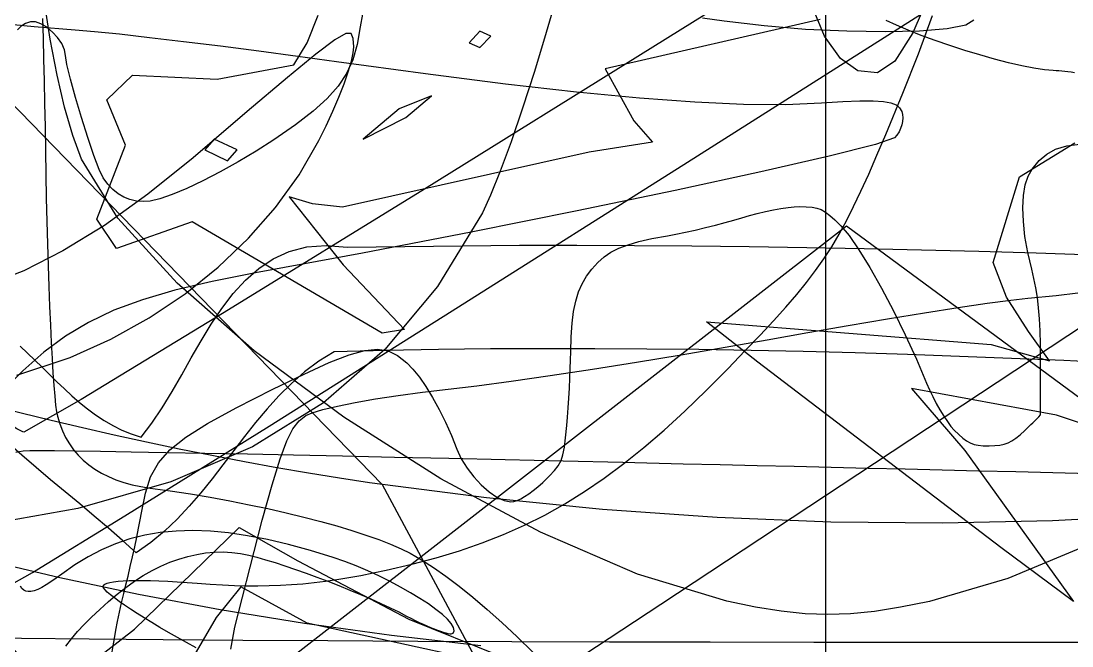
# Model space of a CAD drawing. Extents: x -75 to 75, y -75 to 75.
# Drawn here: x -26.06 to 8.11, y -52.89 to -32.56 of the extents above; entities that cross this region are included whole.
import ezdxf

# ---------------------------------------------------------------- set-up
doc = ezdxf.new("R2010")
doc.units = 0
for name, color, linetype in [('butterfly', 7, 'CONTINUOUS'), ('cat', 7, 'CONTINUOUS'), ('crosshair', 7, 'CONTINUOUS'), ('crown', 7, 'CONTINUOUS'), ('darth', 7, 'CONTINUOUS'), ('heart', 7, 'CONTINUOUS'), ('hellokitty', 7, 'CONTINUOUS'), ('ironman', 7, 'CONTINUOUS'), ('jackskellington', 7, 'CONTINUOUS'), ('nes', 7, 'CONTINUOUS'), ('skullbones', 7, 'CONTINUOUS'), ('star', 7, 'CONTINUOUS'), ('stormtrooper', 7, 'CONTINUOUS'), ('thundercats', 7, 'CONTINUOUS'), ('wolf', 7, 'CONTINUOUS')]:
    doc.layers.add(name, color=color, linetype=linetype)

msp = doc.modelspace()

# ---------------------------------------------------------------- linework, layer by layer
at = {"layer": 'butterfly', "color": 7}
for points in [[(-8.606167, -31.637279), (-8.98262, -32.936828), (-9.369595, -34.202284), (-9.755577, -35.398963), (-10.129051, -36.492122), (-10.478501, -37.447049), (-10.792413, -38.229002), (-11.059271, -38.803296), (-12.515298, -41.193408), (-14.22791, -43.24903), (-16.225612, -44.984951), (-18.536911, -46.41593), (-21.190314, -47.556757), (-24.214328, -48.422164), (-27.637458, -49.026909)], [(3.503743, -31.598332), (2.932381, -32.950657), (2.350522, -33.864633), (1.784217, -34.246), (1.150087, -34.182387), (0.577656, -33.786825), (0.065741, -33.055869), (-0.386836, -31.986049)], [(-26.189707, -44.08342), (-24.455947, -43.511807), (-23.140034, -42.912847), (-21.893443, -42.217141), (-20.7252, -41.43262), (-19.644338, -40.567157), (-18.659884, -39.628599), (-17.78087, -38.624876), (-17.016325, -37.563889), (-16.375278, -36.453486), (-16.139768, -35.973878), (-15.921743, -35.497261), (-15.725856, -35.036166), (-15.556758, -34.603096), (-15.4191, -34.21061), (-15.317534, -33.871153), (-15.25671, -33.597312), (-15.241281, -33.401591), (-15.259812, -33.128287), (-15.32417, -32.96838), (-15.50212, -32.968662), (-15.861429, -33.17587), (-16.469862, -33.636824), (-17.395187, -34.398287), (-18.705168, -35.507054), (-20.467573, -37.009915), (-21.936827, -38.197732), (-23.350092, -39.209471), (-24.6982, -40.040954), (-25.971983, -40.688118), (-27.16227, -41.146813)]]:
    msp.add_lwpolyline(points, dxfattribs=at)
at = {"layer": 'cat', "color": 7}
msp.add_lwpolyline([(8.689045, -47.288138), (7.487575, -47.259408), (6.286106, -47.230678), (5.084638, -47.201948), (3.883168, -47.173217), (2.681696, -47.144459), (1.480228, -47.115729), (0.278757, -47.086998), (-0.922711, -47.058268), (-2.124179, -47.029538), (-3.32565, -47.000808), (-4.52712, -46.972078), (-6.495872, -46.925426), (-8.430019, -46.880412), (-10.318666, -46.837204), (-12.150921, -46.796027), (-13.915882, -46.757165), (-15.602674, -46.72073), (-17.200391, -46.687061), (-18.698135, -46.656299), (-20.085032, -46.628641), (-21.350161, -46.60437), (-22.482656, -46.583768), (-23.471605, -46.566835), (-24.306126, -46.554135), (-24.975317, -46.54595), (-25.468288, -46.541999), (-25.774155, -46.541999), (-25.992443, -46.558368), (-26.228378, -46.600645)], dxfattribs=at)
at = {"layer": 'crosshair', "color": 7}
msp.add_open_spline([(0.09992, 74.90009), (0.09992, 24.966696), (0.09992, -24.966701), (0.09992, -74.900096)], degree=3, dxfattribs=at)
at = {"layer": 'crown', "color": 7}
msp.add_lwpolyline([(11.367725, -52.782328), (5.941538, -52.778659), (-0.289862, -52.773014), (-3.652145, -52.768781), (-6.929647, -52.762008), (-10.104991, -52.752694), (-13.160801, -52.740841), (-16.079701, -52.727012), (-18.844314, -52.711208), (-21.437264, -52.693428), (-23.841175, -52.673954), (-26.038671, -52.652788), (-28.012374, -52.63021), (-29.74491, -52.606503), (-31.218903, -52.581668), (-32.416973, -52.555985), (-33.321749, -52.529456), (-33.91585, -52.502081), (-34.181923, -52.474141)], dxfattribs=at)
at = {"layer": 'darth', "color": 7}
for points in [[(-26.637686, -32.646788), (-25.627765, -32.741671), (-24.296822, -32.84519), (-23.673766, -32.899998), (-22.855455, -32.984552), (-21.87675, -33.094618), (-20.772512, -33.225936), (-19.577602, -33.374272), (-18.32688, -33.535393), (-17.055208, -33.705037), (-15.797445, -33.878998), (-12.903978, -34.274476), (-10.311164, -34.602024), (-8.000467, -34.863164), (-5.953352, -35.059534), (-4.151285, -35.192715), (-2.575728, -35.264286), (-1.208146, -35.275857), (-0.030005, -35.22898), (0.656093, -35.18549), (1.209151, -35.161219), (1.644185, -35.157832), (1.97621, -35.176741), (2.220243, -35.21978), (2.391299, -35.288473), (2.504393, -35.384485), (2.574542, -35.509368), (2.600865, -35.607835), (2.609387, -35.715588), (2.601067, -35.829182), (2.576866, -35.945091), (2.537743, -36.059842), (2.484658, -36.169881), (2.418571, -36.271791), (2.340442, -36.362018), (1.718399, -36.583082), (0.218506, -36.964252), (-2.002442, -37.472393), (-4.787649, -38.074345), (-7.980322, -38.736918), (-11.423665, -39.426951), (-14.960884, -40.111284), (-18.435183, -40.756754), (-19.839856, -41.031892), (-21.056517, -41.318207), (-22.11368, -41.62772), (-23.03986, -41.972426), (-23.863571, -42.36432), (-24.613329, -42.815424), (-25.317646, -43.337704), (-26.005039, -43.943184), (-26.814557, -44.737442)], [(4.917708, -32.533673), (4.658001, -32.696572), (4.046665, -32.814767), (3.151748, -32.887975), (2.041297, -32.915915), (0.783359, -32.898135), (-0.554019, -32.83455), (-1.902789, -32.724822), (-3.194904, -32.568612), (-3.90879, -32.469919)], [(-19.234442, -52.998002), (-19.104986, -52.27842), (-18.610623, -50.326825), (-18.214002, -48.802797), (-17.89578, -47.648508), (-17.636605, -46.806131), (-17.417134, -46.21781), (-17.218018, -45.825747), (-17.019909, -45.572086), (-16.803461, -45.398999), (-16.592606, -45.303862), (-16.24347, -45.198988), (-15.772602, -45.087454), (-15.196546, -44.972336), (-14.53185, -44.856709), (-13.795061, -44.743651), (-13.002724, -44.636237), (-12.171386, -44.537544), (-11.239864, -44.425304), (-10.119232, -44.274541), (-8.852011, -44.091859), (-7.480715, -43.883861), (-6.047864, -43.657152), (-4.595976, -43.418279), (-3.167567, -43.173903), (-1.805156, -42.930542), (-0.481294, -42.69246), (0.836631, -42.463182), (2.113846, -42.248242), (3.315581, -42.05317), (4.407065, -41.88347), (5.353528, -41.744729), (6.120197, -41.642424), (6.672305, -41.582113), (7.592238, -41.493806), (8.297228, -41.399882)]]:
    msp.add_lwpolyline(points, dxfattribs=at)
at = {"layer": 'heart', "color": 7}
msp.add_lwpolyline([(-58.605194, -3.937902), (-43.850264, -18.525263), (-38.682069, -23.146652), (-34.54575, -26.797902), (-14.322763, -47.638235), (-1.613943, -71.309624), (-0.352763, -74.890318), (0.855501, -73.602679), (7.963973, -57.410179), (19.420432, -41.508707), (23.874251, -37.275374), (29.606889, -31.895541), (31.150292, -30.413874), (33.381611, -28.314846), (41.310292, -21.59443), (48.00425, -15.711846), (67.248278, 6.751265)], dxfattribs=at)
at = {"layer": 'hellokitty', "color": 7}
for points in [[(-11.110478, -52.890588), (-14.018, -52.549381), (-16.842829, -52.156895), (-19.583065, -51.713665), (-22.236808, -51.22034), (-24.802157, -50.677486), (-27.27721, -50.085751), (-29.660068, -49.445727), (-31.948831, -48.75798), (-34.141593, -48.023158), (-36.236461, -47.241826), (-38.23153, -46.414632), (-40.124899, -45.542142), (-41.914668, -44.624976), (-43.598936, -43.663728), (-45.175802, -42.659016), (-46.643366, -41.611436), (-46.891908, -41.426383), (-47.141364, -41.246494), (-47.390115, -41.072758)], [(-27.004523, -45.06688), (-26.058346, -45.309224), (-25.07564, -45.55044), (-24.063175, -45.789002), (-23.027718, -46.023444), (-21.976042, -46.252213), (-20.914913, -46.473871), (-19.851103, -46.686864), (-18.79138, -46.889725), (-17.742515, -47.080902), (-16.711276, -47.258956), (-15.704433, -47.422335), (-14.728756, -47.56957), (-10.930908, -48.062584), (-7.160093, -48.439774), (-3.425162, -48.702043), (0.265036, -48.850295), (3.90165, -48.885488), (7.475832, -48.808554), (10.97873, -48.620368)]]:
    msp.add_lwpolyline(points, dxfattribs=at)
at = {"layer": 'ironman', "color": 7}
for points in [[(-26.086578, -43.140403), (-25.844016, -43.36381), (-25.604344, -43.593341), (-25.366246, -43.826739), (-25.128405, -44.061689), (-24.889503, -44.295934), (-24.648225, -44.52713), (-24.403253, -44.753021), (-24.153271, -44.971348), (-23.896961, -45.179769), (-23.633008, -45.375998), (-23.360094, -45.557806), (-23.076902, -45.722849), (-22.782117, -45.868843), (-22.474421, -45.9935), (-22.152497, -46.094564), (-21.801609, -45.639283), (-21.468953, -45.14308), (-21.148675, -44.616736), (-20.834923, -44.071002), (-20.521843, -43.516605), (-20.203581, -42.964353), (-19.874285, -42.424941), (-19.5281, -41.909152), (-19.159173, -41.427766), (-18.761651, -40.991506), (-18.329681, -40.611127), (-17.857409, -40.297409), (-17.338981, -40.061076), (-16.768544, -39.91291), (-16.140246, -39.863634), (-15.448231, -39.924029), (-13.583136, -39.892731), (-11.717393, -39.871282), (-9.851134, -39.859146), (-7.984489, -39.856042), (-6.11759, -39.861686), (-4.250569, -39.875233), (-2.383556, -39.896682), (-0.516684, -39.92544), (1.349916, -39.961057), (3.216114, -40.003164), (5.081777, -40.05134), (6.946774, -40.105131), (8.810974, -40.164116)], [(9.530805, -43.688902), (7.838051, -43.610077), (6.14496, -43.537405), (4.451568, -43.471224), (2.75791, -43.411901), (1.064021, -43.359831), (-0.630064, -43.315352), (-2.32431, -43.278861), (-4.018682, -43.250639), (-5.713146, -43.231166), (-7.407665, -43.220723), (-9.102206, -43.220723), (-10.796733, -43.229754), (-12.491211, -43.248946), (-14.185606, -43.27872), (-15.879882, -43.319445), (-16.376347, -43.628619), (-16.837983, -43.9742), (-17.269561, -44.351249), (-17.675854, -44.754799), (-18.061633, -45.179882), (-18.43167, -45.62156), (-18.790737, -46.074837), (-19.143605, -46.534774), (-19.495046, -46.996405), (-19.849832, -47.454762), (-20.212734, -47.904907), (-20.588524, -48.341843), (-20.981975, -48.760633), (-21.397857, -49.156336), (-21.840942, -49.523931), (-22.316003, -49.858534), (-22.760417, -49.456028), (-23.216333, -49.058349), (-23.680922, -48.663915), (-24.151354, -48.271175), (-24.624802, -47.878547), (-25.098436, -47.484452), (-25.569428, -47.087337), (-26.034948, -46.685622), (-26.492168, -46.277754)]]:
    msp.add_lwpolyline(points, dxfattribs=at)
at = {"layer": 'jackskellington', "color": 7}
for points in [[(-14.958842, -32.342665), (-15.030066, -32.756601), (-15.132336, -33.324375), (-15.275443, -33.821425), (-15.474475, -34.267477), (-15.744525, -34.682231), (-16.100682, -35.085414), (-16.558035, -35.496696), (-17.131676, -35.935834), (-17.836696, -36.422526), (-18.413228, -36.79283), (-19.001559, -37.144959), (-19.585255, -37.470784), (-20.14789, -37.762122), (-20.673033, -38.010816), (-21.144254, -38.208739), (-21.545124, -38.347677), (-21.859212, -38.419531), (-22.09015, -38.435335), (-22.309725, -38.419813), (-22.517878, -38.372625), (-22.714544, -38.293942), (-22.899667, -38.183762), (-23.073185, -38.042115), (-23.235038, -37.869056), (-23.385165, -37.664586), (-23.515539, -37.3945), (-23.69006, -36.936594), (-23.889863, -36.352253), (-24.096079, -35.702916), (-24.289842, -35.050023), (-24.452285, -34.454986), (-24.564542, -33.979244), (-24.607744, -33.684209), (-24.642685, -33.495487), (-24.73426, -33.297056), (-24.869573, -33.101279), (-25.035736, -32.920431), (-25.219857, -32.766817), (-25.409046, -32.652771), (-25.590409, -32.590598), (-25.751057, -32.59342), (-25.913831, -32.647437), (-26.051189, -32.726657), (-26.171153, -32.846488)], [(-23.090513, -53.0847), (-23.062765, -52.885621), (-23.023593, -52.647651), (-22.974806, -52.379681), (-22.91821, -52.090714), (-22.855613, -51.789639), (-22.788821, -51.485432), (-22.719643, -51.187038), (-22.649886, -50.903405), (-22.578782, -50.61647), (-22.505747, -50.308622), (-22.432858, -49.989485), (-22.362192, -49.668654), (-22.295828, -49.355726), (-22.235843, -49.060324), (-22.184315, -48.792072), (-22.143322, -48.560565), (-22.015756, -47.921078), (-21.844098, -47.388496), (-21.592378, -46.928926), (-21.224627, -46.508528), (-20.704873, -46.093407), (-19.997147, -45.649697), (-19.065478, -45.14356), (-17.873896, -44.5411), (-16.855426, -44.044332), (-16.039114, -43.672025), (-15.391549, -43.417573), (-14.879323, -43.274487), (-14.469027, -43.236133), (-14.127253, -43.295936), (-13.82059, -43.447376), (-13.515631, -43.68385), (-13.317529, -43.883833), (-13.108549, -44.142913), (-12.893339, -44.453075), (-12.676545, -44.806276), (-12.462815, -45.194557), (-12.256796, -45.609876), (-12.063135, -46.044272), (-11.886481, -46.489703), (-11.745462, -46.799358), (-11.559406, -47.103678), (-11.339684, -47.391601), (-11.097667, -47.651979), (-10.844724, -47.873806), (-10.592227, -48.045933), (-10.351545, -48.157354), (-10.13405, -48.19695), (-10.038517, -48.186508), (-9.931457, -48.15552), (-9.813766, -48.104522), (-9.686341, -48.034052), (-9.550079, -47.944672), (-9.405877, -47.836919), (-9.254631, -47.71133), (-9.097239, -47.568441), (-8.879529, -47.360048), (-8.713801, -47.18699), (-8.591199, -47.028212), (-8.502864, -46.862773), (-8.439939, -46.669676), (-8.393566, -46.427897), (-8.354889, -46.116464), (-8.315049, -45.714354), (-8.291348, -45.444409), (-8.268843, -45.146692), (-8.248055, -44.83097), (-8.229504, -44.507064), (-8.213714, -44.184738), (-8.201203, -43.873842), (-8.192494, -43.584113), (-8.188105, -43.325428), (-8.175569, -42.829958), (-8.145783, -42.39432), (-8.096918, -42.011288), (-8.027147, -41.673694), (-7.934644, -41.374397), (-7.817581, -41.106202), (-7.674131, -40.861938), (-7.502467, -40.634439), (-7.30611, -40.419132), (-7.102466, -40.237268), (-6.879348, -40.083513), (-6.624568, -39.952421), (-6.325939, -39.838657), (-5.971273, -39.736775), (-5.548383, -39.641412), (-5.045081, -39.54715), (-4.766427, -39.495249), (-4.461109, -39.432483), (-4.139051, -39.361278), (-3.810181, -39.284006), (-3.484424, -39.203092), (-3.171705, -39.120938), (-2.88195, -39.03994), (-2.625086, -38.96247), (-2.379385, -38.889515), (-2.121624, -38.821443), (-1.859487, -38.759778), (-1.600656, -38.705958), (-1.352813, -38.661536), (-1.123641, -38.627952), (-0.920822, -38.606785), (-0.752039, -38.599447), (-0.528485, -38.603116), (-0.343725, -38.617227), (-0.186255, -38.647256), (-0.04457, -38.698536), (0.092834, -38.776401), (0.237462, -38.886157), (0.400818, -39.03311), (0.594406, -39.222594), (0.862283, -39.540687), (1.181395, -40.002543), (1.537649, -40.582312), (1.91695, -41.254086), (2.305204, -41.992012), (2.688317, -42.770156), (3.052193, -43.562664), (3.38274, -44.343629), (3.475153, -44.558513), (3.580584, -44.779042), (3.695349, -44.998977), (3.815769, -45.212055), (3.938162, -45.412038), (4.058845, -45.592604), (4.174137, -45.747515), (4.280356, -45.870536), (4.425161, -46.01636), (4.554549, -46.132212), (4.675737, -46.22131), (4.795942, -46.286927), (4.922383, -46.332308), (5.062278, -46.3607), (5.222844, -46.375375), (5.411299, -46.379608), (5.597671, -46.375093), (5.758599, -46.359853), (5.900911, -46.33101), (6.031436, -46.285544), (6.157002, -46.220463), (6.284438, -46.132862), (6.420572, -46.019775), (6.572234, -45.878241), (6.636865, -45.815587), (6.701495, -45.752962), (6.766126, -45.690309), (6.830756, -45.627684), (6.895387, -45.56503), (6.960017, -45.502377), (7.024647, -45.439752), (7.089278, -45.377099), (7.088968, -45.148922), (7.088657, -44.920717), (7.088347, -44.692512), (7.088037, -44.464307), (7.087726, -44.236131), (7.087416, -44.007926), (7.087105, -43.779721), (7.086795, -43.551516), (7.082519, -43.07394), (7.070544, -42.642648), (7.050182, -42.250641), (7.020741, -41.890949), (6.981536, -41.556572), (6.931878, -41.240511), (6.871076, -40.935768), (6.798445, -40.63537), (6.670741, -40.089129), (6.580031, -39.570264), (6.526292, -39.084982), (6.5095, -38.639523), (6.529628, -38.240094), (6.586653, -37.892904), (6.680551, -37.604191), (6.811297, -37.380134), (7.045443, -37.104178), (7.285879, -36.891862), (7.572386, -36.73489), (7.944746, -36.624992), (8.44274, -36.553929)]]:
    msp.add_lwpolyline(points, dxfattribs=at)
at = {"layer": 'nes', "color": 7}
for points in [[(-57.410088, -6.919213), (-54.734169, -10.761555), (-51.695144, -15.157138), (-48.367521, -19.999479), (-44.825813, -25.182038), (-41.286814, -30.363949), (-37.966958, -35.20437), (-34.940212, -39.596905), (-32.280544, -43.435212), (-30.061922, -46.612922), (-28.35831, -49.023607), (-27.243676, -50.5609), (-26.791987, -51.118458), (-25.682153, -50.498896), (-22.681252, -48.662589), (-17.995512, -45.739726), (-11.831158, -41.86044), (-4.394416, -37.154893), (4.108486, -31.753301), (13.471324, -25.785796), (23.487872, -19.382541), (33.513742, -12.971186), (42.903301, -6.980455)], [(8.366077, -24.714594), (1.899719, -28.78294), (-5.514709, -33.414771), (-12.942803, -38.028004), (-19.450159, -42.040696), (-24.102374, -44.870764), (-25.965045, -45.936237), (-25.996679, -45.927771), (-26.046364, -45.905757), (-26.111569, -45.872032), (-26.189766, -45.827977), (-26.278425, -45.775032), (-26.375014, -45.714693), (-26.477004, -45.648427), (-26.581862, -45.577759)], [(9.125371, -42.044844), (1.690602, -46.956668), (-5.258445, -51.538941), (-11.568746, -55.691418), (-17.087277, -59.313796), (-21.661016, -62.305775), (-25.136937, -64.567081), (-27.362019, -65.997383), (-28.183236, -66.496465), (-28.601193, -65.986715), (-29.670522, -64.525764), (-31.319233, -62.216057), (-33.475346, -59.160014), (-36.066868, -55.46008), (-39.02182, -51.218675), (-42.268213, -46.538274), (-45.734063, -41.521294)]]:
    msp.add_lwpolyline(points, dxfattribs=at)
at = {"layer": 'skullbones', "color": 7}
for points in [[(-3.116652, -51.433559), (-6.016568, -50.55884), (-9.168227, -49.19342), (-12.406082, -47.450811), (-15.564587, -45.444522), (-18.478196, -43.288033), (-20.981362, -41.0948), (-22.908538, -38.978387), (-24.094179, -37.05222), (-24.377773, -36.285084), (-24.643199, -35.370515), (-24.888259, -34.321269), (-25.110758, -33.150188), (-25.308501, -31.870084)], [(8.852211, -49.512529), (6.026689, -50.696084), (3.478997, -51.444594), (2.531567, -51.631792), (1.686655, -51.765227), (0.910573, -51.844842), (0.169628, -51.870524), (-0.569869, -51.842302), (-1.34161, -51.760232), (-2.179285, -51.624116), (-3.116585, -51.433954), (-3.116594, -51.433954), (-3.116604, -51.433954), (-3.116614, -51.433954), (-3.116624, -51.433954), (-3.116634, -51.433954), (-3.116644, -51.433954), (-3.116654, -51.433954), (-3.116652, -51.433954)]]:
    msp.add_lwpolyline(points, dxfattribs=at)
at = {"layer": 'star', "color": 7}
msp.add_lwpolyline([(47.49093, -73.695502), (0.780248, -39.238596), (-45.095722, -74.904175), (-28.237284, -17.734166), (-74.804253, 16.935468), (-17.674481, 17.811548), (-0.578486, 74.904172), (17.871219, 18.275578), (75.004095, 18.891136), (29.276864, -16.983342), (47.49093, -73.695502)], dxfattribs=at)
at = {"layer": 'stormtrooper', "color": 7}
for points in [[(-25.360033, -32.48324), (-25.340955, -33.126058), (-25.322893, -33.803617), (-25.306007, -34.51191), (-25.290454, -35.246845), (-25.276391, -36.004358), (-25.263976, -36.780412), (-25.251146, -37.560192), (-25.235869, -38.328655), (-25.218341, -39.08137), (-25.19876, -39.813934), (-25.177328, -40.52186), (-25.154242, -41.200774), (-25.1297, -41.846216), (-25.103902, -42.453784), (-25.077046, -43.019019), (-25.049332, -43.537518), (-25.020958, -44.004821), (-24.992124, -44.416527), (-24.963027, -44.768204), (-24.933867, -45.055422), (-24.904843, -45.273721), (-24.876154, -45.418726), (-24.801984, -45.661917), (-24.71244, -45.892239), (-24.607552, -46.109635), (-24.487347, -46.314161), (-24.351855, -46.505705), (-24.201105, -46.684324), (-24.035125, -46.849932), (-23.853944, -47.002529), (-23.657591, -47.142116), (-23.446095, -47.268665), (-23.219485, -47.382118), (-22.977789, -47.482476), (-22.721036, -47.569711), (-22.449255, -47.643823), (-22.162475, -47.704755), (-21.860724, -47.752507), (-21.205484, -47.844511), (-20.552841, -47.945518), (-19.905869, -48.054767), (-19.267642, -48.171494), (-18.641233, -48.29491), (-18.029715, -48.424252), (-17.436161, -48.558731), (-16.863645, -48.697612), (-16.31524, -48.840078), (-15.794018, -48.985423), (-15.303055, -49.132799), (-14.845421, -49.281474), (-14.424192, -49.430685), (-14.04244, -49.579642), (-13.703238, -49.727582), (-13.40966, -49.873745), (-13.040303, -50.085807), (-12.651303, -50.335348), (-12.243138, -50.621888), (-11.816286, -50.944976), (-11.371227, -51.30416), (-10.90844, -51.698989), (-10.428402, -52.129011), (-9.931593, -52.593747), (-9.418491, -53.092744)], [(8.185106, -34.245379), (8.081096, -34.230422), (7.97785, -34.216875), (7.87615, -34.205022), (7.776778, -34.194862), (7.680517, -34.186677), (7.588149, -34.180468), (7.500455, -34.176517), (7.213316, -34.152528), (6.86865, -34.09964), (6.476196, -34.02121), (6.045695, -33.920513), (5.586887, -33.800795), (5.109512, -33.6653), (4.62331, -33.517302), (4.138022, -33.36002), (3.663387, -33.196726), (3.209146, -33.030695), (2.785039, -32.865143), (2.400805, -32.703317), (2.066186, -32.548518)], [(-24.60457, -52.891999), (-24.420348, -52.655102), (-24.221226, -52.42368), (-24.003929, -52.192173), (-23.765183, -51.954965), (-23.501714, -51.706468), (-23.21025, -51.441151), (-22.933669, -51.203351), (-22.653559, -50.983895), (-22.370442, -50.782952), (-22.084841, -50.60075), (-21.797278, -50.4374), (-21.508277, -50.293099), (-21.218359, -50.168018), (-20.928048, -50.062326), (-20.637867, -49.976192), (-20.348337, -49.909813), (-20.059982, -49.863331), (-19.773325, -49.837085), (-19.488888, -49.830876), (-19.207193, -49.845269), (-18.928764, -49.88018), (-18.654124, -49.935834), (-18.392781, -50.00337), (-18.107118, -50.084706), (-17.800652, -50.178574), (-17.4769, -50.283532), (-17.139378, -50.398255), (-16.791602, -50.521389), (-16.43709, -50.651578), (-16.079358, -50.78744), (-15.721922, -50.927648), (-15.3683, -51.070847), (-15.022009, -51.215656), (-14.686564, -51.360718), (-14.365482, -51.504679), (-14.062281, -51.646186), (-13.780476, -51.783882), (-13.523585, -51.916442), (-13.384976, -51.988944), (-13.248665, -52.057807), (-13.115423, -52.122718), (-12.986026, -52.183396), (-12.861246, -52.23953), (-12.741858, -52.290866), (-12.628634, -52.337094), (-12.522348, -52.37796), (-12.423775, -52.413124), (-12.333687, -52.442334), (-12.252859, -52.465194), (-12.182063, -52.481563), (-12.122074, -52.491159), (-12.073665, -52.493981), (-12.037609, -52.489183), (-12.014681, -52.476483), (-11.976676, -52.394046), (-11.996728, -52.289088), (-12.070433, -52.164374), (-12.193384, -52.022726), (-12.361176, -51.866912), (-12.569402, -51.699723), (-12.813659, -51.523955), (-13.089539, -51.342373), (-13.392637, -51.157744), (-13.718548, -50.972916), (-14.062866, -50.790629), (-14.421186, -50.613704), (-14.789101, -50.444907), (-15.162207, -50.287003), (-15.536097, -50.142816), (-15.906367, -50.01511), (-16.652789, -49.785466), (-17.364609, -49.590394), (-18.043676, -49.430036), (-18.691842, -49.304418), (-19.310956, -49.21374), (-19.902869, -49.158058), (-20.469431, -49.137456), (-21.012493, -49.152131), (-21.533904, -49.202169), (-22.035515, -49.287683), (-22.519177, -49.408784), (-22.98674, -49.565559), (-23.440053, -49.758147), (-23.880968, -49.986634), (-24.311335, -50.251161), (-24.733004, -50.551841), (-24.918026, -50.689198), (-25.088418, -50.807647), (-25.244563, -50.907215), (-25.386843, -50.987818), (-25.515642, -51.049483), (-25.631341, -51.092155), (-25.734322, -51.115862), (-25.824969, -51.120377), (-25.903663, -51.105984), (-25.970788, -51.072512), (-26.026726, -51.019963), (-26.071858, -50.948306)]]:
    msp.add_lwpolyline(points, dxfattribs=at)
at = {"layer": 'thundercats', "color": 7}
msp.add_lwpolyline([(-20.369317, -52.948359), (-20.676969, -52.780662), (-20.975995, -52.613982), (-21.264844, -52.449277), (-21.541971, -52.28762), (-21.805825, -52.130027), (-22.054859, -51.977486), (-22.287524, -51.831041), (-22.502272, -51.691736), (-22.697554, -51.560559), (-22.871822, -51.438526), (-23.023528, -51.326682), (-23.151123, -51.226041), (-23.253059, -51.137621), (-23.327787, -51.062437), (-23.37376, -51.001534), (-23.389429, -50.955898), (-23.375089, -50.917149), (-23.332707, -50.882492), (-23.263231, -50.851984), (-23.167613, -50.825737), (-23.046804, -50.803442), (-22.901754, -50.78538), (-22.733414, -50.771833), (-22.542735, -50.76252), (-22.330667, -50.75744), (-22.098161, -50.75744), (-21.846169, -50.761108), (-21.57564, -50.769293), (-21.287526, -50.781993), (-20.982778, -50.799208), (-20.662345, -50.82094), (-20.327179, -50.847186), (-19.9115, -50.878908), (-19.508878, -50.903461), (-19.117432, -50.920959), (-18.735281, -50.930837), (-18.360543, -50.933659), (-17.991335, -50.928297), (-17.625778, -50.915315), (-17.261988, -50.89443), (-16.898085, -50.865502), (-16.532188, -50.828418), (-16.162413, -50.783037), (-15.78688, -50.729246), (-15.403708, -50.666874), (-15.011013, -50.595839), (-14.606916, -50.515998), (-14.189534, -50.42724), (-13.35352, -50.231801), (-12.558135, -50.020586), (-11.798706, -49.790828), (-11.070558, -49.539764), (-10.369018, -49.264625), (-9.689412, -48.962676), (-9.027067, -48.631121), (-8.377309, -48.267195), (-7.735465, -47.86819), (-7.09686, -47.43131), (-6.45682, -46.95379), (-5.810673, -46.432892), (-5.153745, -45.865823), (-4.481362, -45.249845), (-3.788849, -44.582192), (-3.071534, -43.860098), (-2.524196, -43.295823), (-2.033197, -42.782065), (-1.592949, -42.310585), (-1.197862, -41.873056), (-0.842349, -41.461209), (-0.52082, -41.066719), (-0.227686, -40.681316), (0.04264, -40.296732), (0.295749, -39.904612), (0.537228, -39.496716), (0.772666, -39.064747), (1.007653, -38.600379), (1.247776, -38.095342), (1.498625, -37.54134), (1.765787, -36.930075), (2.054853, -36.253249), (2.608935, -34.914161), (3.113965, -33.62545), (3.571086, -32.381189)], dxfattribs=at)
at = {"layer": 'wolf', "color": 7}
for points in [[(-51.13618, -32.256418), (-44.645391, -30.617949), (-40.569114, -29.38904), (-40.773229, -30.792447), (-43.118608, -37.021176), (-43.816643, -41.318066), (-38.791436, -37.684709), (-37.77451, -36.807562), (-37.614623, -37.634106), (-36.639263, -41.668924), (-35.369777, -47.107149), (-32.411732, -54.036495), (-29.009481, -51.686938), (-28.121873, -50.546083), (-26.992356, -52.20143), (-25.064444, -54.440355), (-22.371763, -52.347423), (-18.96894, -49.036844), (-17.062015, -50.122186), (-13.45202, -52.019848), (-10.496981, -53.215087)], [(-0.078775, -32.513551), (-7.065303, -34.115642), (-6.139215, -35.814366), (-5.525221, -36.505217), (-7.592938, -36.8276), (-15.61226, -38.612796), (-16.585588, -38.504197), (-17.343228, -38.283274), (-15.58048, -40.491776), (-13.594853, -42.599439), (-14.313983, -42.721472), (-20.493893, -39.093534), (-22.954513, -39.967407), (-23.597799, -39.005283), (-22.660978, -36.601935), (-23.27232, -35.126336), (-22.434194, -34.322059), (-19.68092, -34.451543), (-17.191102, -33.990617), (-16.752534, -33.269144), (-16.401681, -32.371311)], [(-10.788025, -33.052285), (-11.138878, -32.897571), (-11.489731, -33.269144), (-11.138878, -33.423859), (-10.788025, -33.052285)], [(-13.546007, -35.698711), (-12.717719, -34.991321), (-13.77028, -35.414513), (-14.931878, -36.406101), (-13.546007, -35.698711)], [(-19.033082, -36.75696), (-19.776201, -36.406101), (-20.085643, -36.75696), (-19.342525, -37.107818), (-19.033082, -36.75696)], [(10.147567, -46.230002), (7.603879, -45.387372), (2.895263, -44.518833), (4.62501, -46.527465), (8.158066, -51.444651), (5.789805, -49.687902), (-2.104399, -43.654132), (-3.770954, -42.342815), (5.479387, -43.088756), (7.376971, -43.619532), (6.696175, -42.662996), (5.978838, -41.540372), (5.540271, -40.412443), (6.405816, -37.633203), (8.203045, -36.527344)], [(-8.507476, -53.94878), (-16.752008, -52.145945), (-18.912603, -50.966538), (-19.712749, -51.962754), (-21.504056, -55.032739)]]:
    msp.add_lwpolyline(points, dxfattribs=at)

doc.saveas('drawing.dxf')
